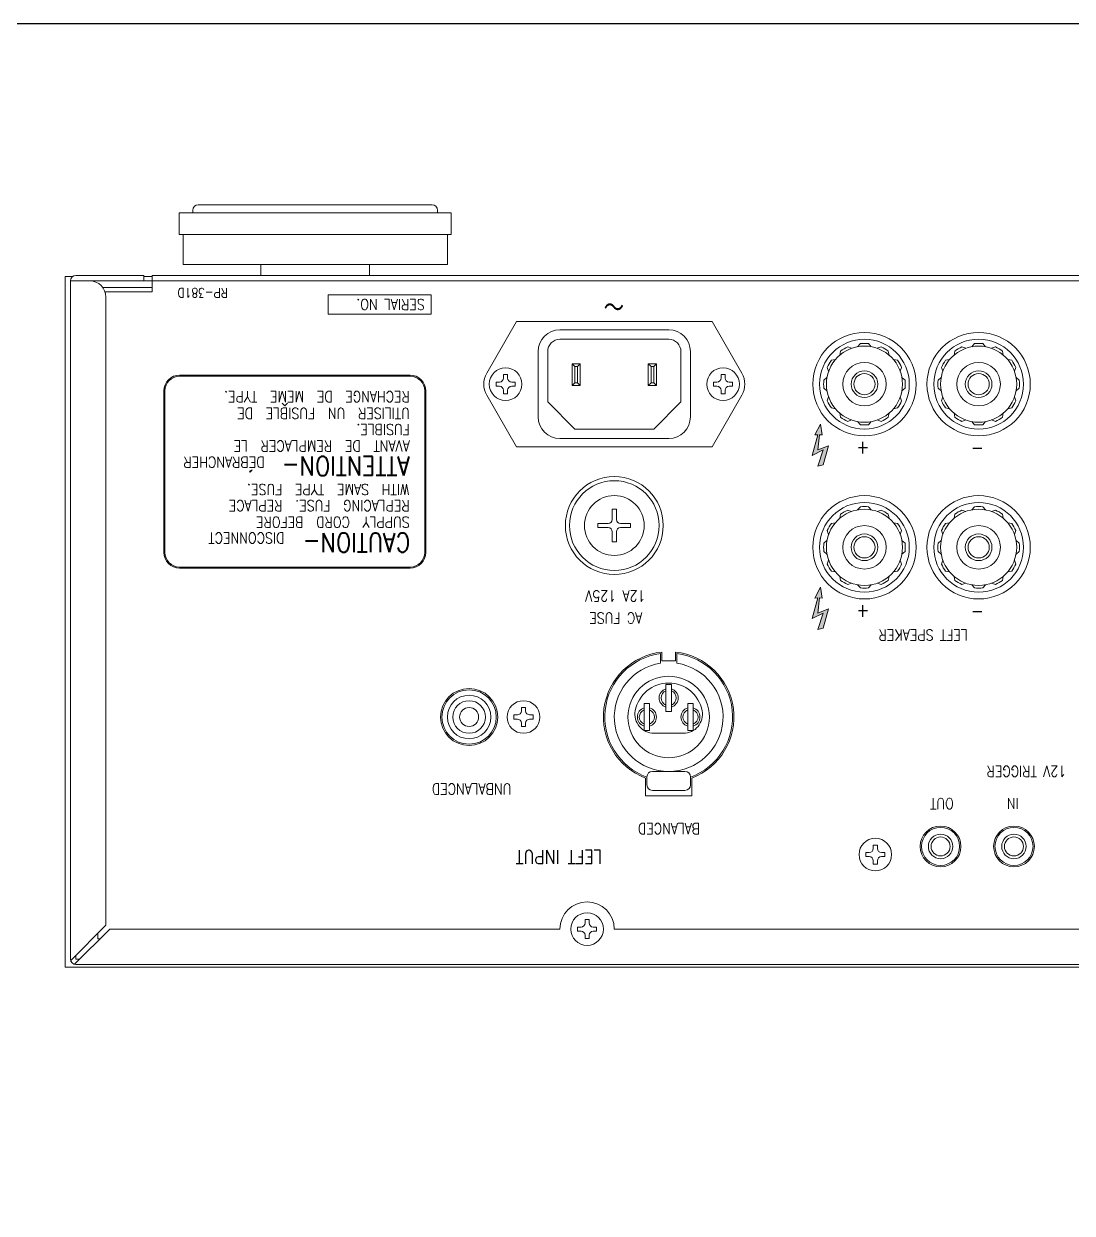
# Model space of a CAD drawing. Header units: millimetres. Extents: x 0 to 1200, y 0 to 900.
# Drawn here: x 269.9 to 462.7, y 681.3 to 900 of the extents above; entities that cross this region are included whole.
import ezdxf

# ---------------------------------------------------------------- set-up
doc = ezdxf.new("R2010")
doc.units = ezdxf.units.MM
for name, color, linetype, lineweight in [('Ac Inlet', 60, 'Continuous', 13), ('Bottom Chassis', 123, 'Continuous', 13), ('Foot', 2, 'Continuous', 13), ('Fuse Holder', 71, 'Continuous', 15), ('Hs Panel', 6, 'Continuous', 15), ('Pin Jack', 53, 'Continuous', 13), ('Rear Chassis', 72, 'Continuous', 9), ('Screw', 253, 'Continuous', 13), ('Speaker Terminal', 135, 'Continuous', 13), ('Title', 7, 'Continuous', 15), ('Upper Cover', 7, 'Continuous', 15)]:
    doc.layers.add(name, color=color, linetype=linetype, lineweight=lineweight)
doc.styles.get("Standard").update_dxf_attribs({"font": 'romans.shx', "width": 0.85, "height": 4, "bigfont": 'bigfont.shx'})

msp = doc.modelspace()

# ---------------------------------------------------------------- hatches: boundary and pattern name
at = {"layer": 'Title', "linetype": 'Continuous'}
h = msp.add_hatch(color=256, dxfattribs=at)
edge = h.paths.add_edge_path()
edge.add_arc((340.948, 802.812), 2.9, 270, 360)
edge.add_line((343.848, 802.812), (343.848, 832.506))
edge.add_arc((340.948, 832.506), 2.9, 0, 90)
edge.add_line((340.948, 835.406), (298.548, 835.406))
edge.add_arc((298.548, 832.506), 2.9, 90, 180)
edge.add_line((295.648, 832.506), (295.648, 802.812))
edge.add_arc((298.548, 802.812), 2.9, 180, 270)
edge.add_line((298.548, 799.912), (340.948, 799.912))
edge = h.paths.add_edge_path(flags=16)
edge.add_arc((340.948, 802.812), 2.7, 270, 360)
edge.add_line((343.648, 802.812), (343.648, 832.506))
edge.add_arc((340.948, 832.506), 2.7, 0, 90)
edge.add_line((340.948, 835.206), (298.548, 835.206))
edge.add_arc((298.548, 832.506), 2.7, 90, 180)
edge.add_line((295.848, 832.506), (295.848, 802.812))
edge.add_arc((298.548, 802.812), 2.7, 180, 270)
edge.add_line((298.548, 800.112), (340.948, 800.112))
for points in [[(414.908, 820.65), (416.908, 821.65), (415.908, 818.65), (416.908, 818.9), (417.908, 822.4), (415.908, 821.65), (416.203, 824.45), (416.703, 824.4), (416.408, 826.4), (415.399, 824.4), (415.899, 824.449)], [(311.412, 817.726), (311.529, 817.581), (311.898, 818)], [(414.908, 790.65), (416.908, 791.65), (415.908, 788.65), (416.908, 788.9), (417.908, 792.4), (415.908, 791.65), (416.203, 794.45), (416.703, 794.4), (416.408, 796.4), (415.399, 794.4), (415.899, 794.449)]]:
    msp.add_hatch(color=256, dxfattribs=at).paths.add_polyline_path(points)

# ---------------------------------------------------------------- linework, layer by layer
msp.add_lwpolyline([(0, 0), (1200, 0), (1200, 900), (0, 900), (0, 0)])
at = {"layer": 'Ac Inlet'}
for p, q in [((355.034, 835.74), (360.498, 845.24)), ((360.498, 845.24), (396.498, 845.24)), ((396.498, 845.24), (401.962, 835.74)), ((368.498, 843.74), (388.498, 843.74)), ((368.498, 841.99), (388.498, 841.99)), ((364.498, 827.74), (364.498, 839.74)), ((366.248, 830.49), (366.248, 839.74)), ((390.748, 839.74), (390.748, 830.49)), ((392.498, 839.74), (392.498, 827.74)), ((370.748, 833.49), (370.748, 837.49)), ((370.748, 837.49), (372.248, 837.49)), ((370.748, 837.49), (371.248, 836.99)), ((371.248, 836.99), (371.748, 836.99)), ((371.248, 833.99), (371.248, 836.99)), ((371.748, 836.99), (372.248, 837.49)), ((371.748, 836.99), (371.748, 833.99)), ((372.248, 837.49), (372.248, 833.49)), ((384.748, 833.49), (384.748, 837.49)), ((384.748, 837.49), (386.248, 837.49)), ((385.248, 836.99), (384.748, 837.49)), ((385.248, 833.99), (385.248, 836.99)), ((385.248, 836.99), (385.748, 836.99)), ((385.748, 836.99), (386.248, 837.49)), ((385.748, 836.99), (385.748, 833.99)), ((386.248, 837.49), (386.248, 833.49)), ((370.748, 833.49), (371.248, 833.99)), ((372.248, 833.49), (370.748, 833.49)), ((371.748, 833.99), (371.248, 833.99)), ((372.248, 833.49), (371.748, 833.99)), ((384.748, 833.49), (385.248, 833.99)), ((386.248, 833.49), (384.748, 833.49)), ((385.748, 833.99), (385.248, 833.99)), ((386.248, 833.49), (385.748, 833.99)), ((355.034, 831.74), (360.498, 822.24)), ((396.498, 822.24), (401.962, 831.74)), ((366.248, 830.49), (371.248, 825.49)), ((385.748, 825.49), (390.748, 830.49)), ((385.748, 825.49), (371.248, 825.49)), ((388.498, 823.74), (368.498, 823.74)), ((360.498, 822.24), (396.498, 822.24))]:
    msp.add_line(p, q, dxfattribs=at)
for centre in [(358.498, 833.74), (398.498, 833.74)]:
    msp.add_circle(centre, 3, dxfattribs=at)
for centre, radius, start, end in [((368.498, 839.74), 4, 90, 180), ((368.498, 839.74), 2.25, 90, 180), ((388.498, 839.74), 4, 0, 90), ((388.498, 839.74), 2.25, 0, 90), ((358.498, 833.74), 4, 150, 210), ((398.498, 833.74), 4, 330, 30), ((368.498, 827.74), 4, 180, 270), ((388.498, 827.74), 4, 270, 0)]:
    msp.add_arc(centre, radius, start, end, dxfattribs=at)
at = {"layer": 'Bottom Chassis'}
for p, q in [((281.998, 852.74), (293.498, 852.74)), ((284.398, 851.54), (293.498, 851.54))]:
    msp.add_line(p, q, dxfattribs=at)
at = {"layer": 'Foot'}
for p, q in [((301.998, 866.74), (344.998, 866.74)), ((298.498, 861.24), (298.498, 865.24)), ((298.498, 865.24), (348.498, 865.24)), ((300.998, 865.24), (300.998, 865.74)), ((345.998, 865.74), (345.998, 865.24)), ((348.498, 865.24), (348.498, 861.24)), ((348.498, 861.24), (298.498, 861.24)), ((299.198, 861.24), (299.198, 855.74)), ((347.798, 855.74), (347.798, 861.24)), ((299.198, 855.74), (347.798, 855.74)), ((313.498, 855.74), (313.498, 853.74)), ((333.498, 853.74), (333.498, 855.74))]:
    msp.add_line(p, q, dxfattribs=at)
for centre, start, end in [((301.998, 865.74), 90, 180), ((344.998, 865.74), 0, 90)]:
    msp.add_arc(centre, 1, start, end, dxfattribs=at)
at = {"layer": 'Fuse Holder'}
for p, q in [((378.123, 808.865), (378.123, 810.74)), ((378.123, 810.74), (378.873, 810.74)), ((378.873, 810.74), (378.873, 808.865)), ((375.498, 807.365), (375.498, 808.115)), ((375.498, 808.115), (377.373, 808.115)), ((377.373, 807.365), (375.498, 807.365)), ((379.623, 808.115), (381.498, 808.115)), ((381.498, 807.365), (379.623, 807.365)), ((381.498, 808.115), (381.498, 807.365)), ((378.123, 804.74), (378.123, 806.615)), ((378.873, 806.615), (378.873, 804.74)), ((378.873, 804.74), (378.123, 804.74))]:
    msp.add_line(p, q, dxfattribs=at)
for radius in [9, 8.25, 5.5]:
    msp.add_circle((378.498, 807.74), radius, dxfattribs=at)
for centre, start, end in [((377.373, 808.865), 270, 0), ((377.373, 806.615), 0, 90), ((379.623, 808.865), 180, 270), ((379.623, 806.615), 90, 180)]:
    msp.add_arc(centre, 0.75, start, end, dxfattribs=at)
at = {"layer": 'Hs Panel'}
for p, q in [((277.498, 853.54), (277.498, 726.54)), ((278.898, 853.54), (277.498, 853.54)), ((293.498, 853.54), (291.998, 853.54)), ((277.498, 726.54), (709.498, 726.54))]:
    msp.add_line(p, q, dxfattribs=at)
at = {"layer": 'Pin Jack'}
for p, q in [((386.998, 782.427), (386.998, 784.194)), ((389.998, 782.427), (389.998, 784.194)), ((387.998, 773.54), (387.998, 778.54)), ((387.998, 778.54), (388.998, 778.54)), ((388.998, 778.54), (388.998, 773.54)), ((383.997, 775.04), (383.991, 770.04)), ((384.998, 775.04), (383.998, 775.04)), ((384.998, 770.04), (384.998, 775.04)), ((392.998, 775.04), (391.998, 775.04)), ((391.998, 775.04), (391.998, 770.04)), ((392.998, 770.036), (392.998, 775.04)), ((388.998, 773.54), (387.998, 773.54)), ((383.998, 770.036), (384.998, 770.04)), ((391.998, 770.04), (392.998, 770.036)), ((391.202, 769.54), (385.794, 769.54)), ((384.498, 760.04), (384.498, 761.54)), ((385.498, 762.54), (391.498, 762.54)), ((392.498, 761.54), (392.498, 760.04)), ((391.498, 759.04), (385.498, 759.04))]:
    msp.add_line(p, q, dxfattribs=at)
for centre, radius in [((388.498, 772.54), 7.5), ((351.798, 772.54), 5), ((351.798, 772.54), 4), ((351.798, 772.54), 3), ((351.798, 772.54), 1.75), ((438.498, 748.74), 3.5), ((438.498, 748.74), 2.25), ((438.498, 748.74), 1.75), ((451.998, 748.74), 3.5), ((451.998, 748.74), 2.25), ((451.998, 748.74), 1.75)]:
    msp.add_circle(centre, radius, dxfattribs=at)
for centre, radius, start, end in [((388.498, 772.54), 11.75, 97.33437, 250.0972), ((388.498, 772.54), 11.75, 289.9028, 82.66563), ((388.498, 772.54), 10, 98.62693, 81.37307), ((388.498, 772.54), 6.25, 10.47568, 169.52432), ((388.498, 776.04), 1.75, 106.60155, 253.39845), ((388.498, 776.04), 1.4, 110.92483, 249.07517), ((388.498, 776.04), 1.75, 286.60155, 73.39845), ((388.498, 776.04), 1.4, 290.92483, 69.07517), ((384.498, 772.54), 1.75, 106.67362, 253.19386), ((384.498, 772.54), 1.75, 286.60155, 73.39845), ((392.498, 772.54), 1.75, 106.60155, 253.39845), ((392.498, 772.54), 1.75, 286.60155, 73.39845), ((385.794, 773.04), 3.5, 169.52432, 270), ((384.498, 772.54), 1.4, 111.03601, 248.83146), ((384.498, 772.54), 1.4, 290.92483, 69.07517), ((392.498, 772.54), 1.4, 110.92483, 249.07517), ((391.202, 773.04), 3.5, 270, 10.47568), ((392.498, 772.54), 1.4, 290.92483, 69.07517), ((385.498, 761.54), 1, 90, 180), ((391.498, 761.54), 1, 360, 90), ((385.498, 760.04), 1, 180, 270), ((391.498, 760.04), 1, 270, 0)]:
    msp.add_arc(centre, radius, start, end, dxfattribs=at)
at = {"layer": 'Rear Chassis'}
for p, q in [((293.498, 853.74), (293.498, 850.74)), ((693.498, 853.74), (293.498, 853.74)), ((293.498, 850.74), (284.827, 850.74)), ((693.498, 852.74), (293.498, 852.74)), ((387.248, 784.475), (387.248, 782.84)), ((389.748, 782.84), (389.748, 784.475)), ((387.248, 782.84), (389.748, 782.84)), ((384.248, 761.318), (384.248, 758.04)), ((392.748, 758.04), (392.748, 761.318)), ((384.248, 758.04), (392.748, 758.04)), ((283.498, 732.747), (283.498, 731.74)), ((283.498, 731.74), (283.905, 731.74))]:
    msp.add_line(p, q, dxfattribs=at)
for centre, radius in [((351.798, 772.54), 5.25), ((438.498, 748.74), 3.75), ((451.998, 748.74), 3.75)]:
    msp.add_circle(centre, radius, dxfattribs=at)
for start, end in [(95.97916, 249.25762), (290.74238, 84.02084)]:
    msp.add_arc((388.498, 772.54), 12, start, end, dxfattribs=at)
at = {"layer": 'Screw'}
for p, q in [((358.123, 834.865), (358.123, 835.49)), ((358.123, 835.49), (358.873, 835.49)), ((358.873, 835.49), (358.873, 834.865)), ((398.123, 834.865), (398.123, 835.49)), ((398.123, 835.49), (398.873, 835.49)), ((398.873, 835.49), (398.873, 834.865)), ((356.748, 833.365), (356.748, 834.115)), ((356.748, 834.115), (357.373, 834.115)), ((357.373, 833.365), (356.748, 833.365)), ((359.623, 834.115), (360.248, 834.115)), ((360.248, 833.365), (359.623, 833.365)), ((360.248, 834.115), (360.248, 833.365)), ((396.748, 833.365), (396.748, 834.115)), ((396.748, 834.115), (397.373, 834.115)), ((397.373, 833.365), (396.748, 833.365)), ((399.623, 834.115), (400.248, 834.115)), ((400.248, 833.365), (399.623, 833.365)), ((400.248, 834.115), (400.248, 833.365)), ((358.123, 831.99), (358.123, 832.615)), ((358.873, 831.99), (358.123, 831.99)), ((358.873, 832.615), (358.873, 831.99)), ((398.123, 831.99), (398.123, 832.615)), ((398.873, 831.99), (398.123, 831.99)), ((398.873, 832.615), (398.873, 831.99)), ((361.423, 773.665), (361.423, 774.29)), ((361.423, 774.29), (362.173, 774.29)), ((362.173, 774.29), (362.173, 773.665)), ((360.048, 772.165), (360.048, 772.915)), ((360.048, 772.915), (360.673, 772.915)), ((360.673, 772.165), (360.048, 772.165)), ((362.923, 772.915), (363.548, 772.915)), ((363.548, 772.165), (362.923, 772.165)), ((363.548, 772.915), (363.548, 772.165)), ((361.423, 770.79), (361.423, 771.415)), ((362.173, 770.79), (361.423, 770.79)), ((362.173, 771.415), (362.173, 770.79)), ((426.123, 748.365), (426.123, 748.99)), ((426.123, 748.99), (426.873, 748.99)), ((426.873, 748.99), (426.873, 748.365)), ((424.748, 746.865), (424.748, 747.615)), ((424.748, 747.615), (425.373, 747.615)), ((425.373, 746.865), (424.748, 746.865)), ((426.123, 745.49), (426.123, 746.115)), ((426.873, 746.115), (426.873, 745.49)), ((427.623, 747.615), (428.248, 747.615)), ((428.248, 746.865), (427.623, 746.865)), ((428.248, 747.615), (428.248, 746.865)), ((426.873, 745.49), (426.123, 745.49)), ((373.123, 734.665), (373.123, 735.29)), ((373.123, 735.29), (373.873, 735.29)), ((373.873, 735.29), (373.873, 734.665)), ((371.748, 733.165), (371.748, 733.915)), ((371.748, 733.915), (372.373, 733.915)), ((372.373, 733.165), (371.748, 733.165)), ((374.623, 733.915), (375.248, 733.915)), ((375.248, 733.165), (374.623, 733.165)), ((375.248, 733.915), (375.248, 733.165)), ((373.123, 731.79), (373.123, 732.415)), ((373.873, 731.79), (373.123, 731.79)), ((373.873, 732.415), (373.873, 731.79))]:
    msp.add_line(p, q, dxfattribs=at)
for centre in [(361.798, 772.54), (426.498, 747.24), (373.498, 733.54)]:
    msp.add_circle(centre, 3, dxfattribs=at)
for centre, start, end in [((357.373, 834.865), 270, 0), ((357.373, 832.615), 0, 90), ((359.623, 834.865), 180, 270), ((359.623, 832.615), 90, 180), ((397.373, 834.865), 270, 0), ((397.373, 832.615), 0, 90), ((399.623, 834.865), 180, 270), ((399.623, 832.615), 90, 180), ((360.673, 773.665), 270, 0), ((360.673, 771.415), 0, 90), ((362.923, 773.665), 180, 270), ((362.923, 771.415), 90, 180), ((425.373, 748.365), 270, 0), ((427.623, 748.365), 180, 270), ((425.373, 746.115), 0, 90), ((427.623, 746.115), 90, 180), ((372.373, 734.665), 270, 0), ((372.373, 732.415), 0, 90), ((374.623, 734.665), 180, 270), ((374.623, 732.415), 90, 180)]:
    msp.add_arc(centre, 0.75, start, end, dxfattribs=at)
at = {"layer": 'Speaker Terminal'}
for p, q in [((420.117, 839.828), (419.972, 839.08)), ((421.417, 840.578), (422.137, 840.33)), ((423.748, 841.202), (423.248, 840.627)), ((425.248, 841.202), (425.748, 840.627)), ((427.58, 840.578), (426.859, 840.33)), ((428.879, 839.828), (429.024, 839.08)), ((441.117, 839.828), (440.972, 839.08)), ((442.417, 840.578), (443.137, 840.33)), ((444.748, 841.202), (444.248, 840.627)), ((446.248, 841.202), (446.748, 840.627)), ((448.58, 840.578), (447.859, 840.33)), ((449.879, 839.828), (450.024, 839.08)), ((418.411, 838.121), (419.158, 838.266)), ((430.586, 838.121), (429.838, 838.266)), ((439.411, 838.121), (440.158, 838.266)), ((451.586, 838.121), (450.838, 838.266)), ((417.661, 836.822), (417.908, 836.101)), ((431.336, 836.822), (431.088, 836.101)), ((438.661, 836.822), (438.908, 836.101)), ((452.336, 836.822), (452.088, 836.101)), ((417.036, 834.49), (417.611, 834.99)), ((431.961, 834.49), (431.386, 834.99)), ((438.036, 834.49), (438.611, 834.99)), ((452.961, 834.49), (452.386, 834.99)), ((417.036, 832.99), (417.611, 832.49)), ((417.908, 831.379), (417.661, 830.658)), ((431.336, 830.658), (431.088, 831.379)), ((431.386, 832.49), (431.961, 832.99)), ((438.036, 832.99), (438.611, 832.49)), ((438.908, 831.379), (438.661, 830.658)), ((452.336, 830.658), (452.088, 831.379)), ((452.386, 832.49), (452.961, 832.99)), ((418.411, 829.359), (419.158, 829.214)), ((430.586, 829.359), (429.838, 829.214)), ((439.411, 829.359), (440.158, 829.214)), ((451.586, 829.359), (450.838, 829.214)), ((420.117, 827.652), (419.972, 828.4)), ((421.417, 826.902), (422.137, 827.15)), ((423.748, 826.277), (423.248, 826.852)), ((425.248, 826.277), (425.748, 826.852)), ((427.58, 826.902), (426.859, 827.15)), ((428.879, 827.652), (429.024, 828.4)), ((441.117, 827.652), (440.972, 828.4)), ((442.417, 826.902), (443.137, 827.15)), ((444.748, 826.277), (444.248, 826.852)), ((446.248, 826.277), (446.748, 826.852)), ((448.58, 826.902), (447.859, 827.15)), ((449.879, 827.652), (450.024, 828.4)), ((420.117, 809.828), (419.972, 809.08)), ((421.417, 810.578), (422.137, 810.33)), ((423.748, 811.202), (423.248, 810.627)), ((425.248, 811.202), (425.748, 810.627)), ((427.58, 810.578), (426.859, 810.33)), ((428.879, 809.828), (429.024, 809.08)), ((441.117, 809.828), (440.972, 809.08)), ((442.417, 810.578), (443.137, 810.33)), ((444.748, 811.202), (444.248, 810.627)), ((446.248, 811.202), (446.748, 810.627)), ((448.58, 810.578), (447.859, 810.33)), ((449.879, 809.828), (450.024, 809.08)), ((418.411, 808.121), (419.158, 808.266)), ((430.586, 808.121), (429.838, 808.266)), ((439.411, 808.121), (440.158, 808.266)), ((451.586, 808.121), (450.838, 808.266)), ((417.036, 804.49), (417.611, 804.99)), ((417.661, 806.822), (417.908, 806.101)), ((431.336, 806.822), (431.088, 806.101)), ((431.961, 804.49), (431.386, 804.99)), ((438.036, 804.49), (438.611, 804.99)), ((438.661, 806.822), (438.908, 806.101)), ((452.336, 806.822), (452.088, 806.101)), ((452.961, 804.49), (452.386, 804.99)), ((417.036, 802.99), (417.611, 802.49)), ((431.386, 802.49), (431.961, 802.99)), ((438.036, 802.99), (438.611, 802.49)), ((452.386, 802.49), (452.961, 802.99)), ((417.908, 801.379), (417.661, 800.658)), ((431.336, 800.658), (431.088, 801.379)), ((438.908, 801.379), (438.661, 800.658)), ((452.336, 800.658), (452.088, 801.379)), ((418.411, 799.359), (419.158, 799.214)), ((420.117, 797.652), (419.972, 798.4)), ((428.879, 797.652), (429.024, 798.4)), ((430.586, 799.359), (429.838, 799.214)), ((439.411, 799.359), (440.158, 799.214)), ((441.117, 797.652), (440.972, 798.4)), ((449.879, 797.652), (450.024, 798.4)), ((451.586, 799.359), (450.838, 799.214)), ((421.417, 796.902), (422.137, 797.15)), ((423.748, 796.277), (423.248, 796.852)), ((425.248, 796.277), (425.748, 796.852)), ((427.58, 796.902), (426.859, 797.15)), ((442.417, 796.902), (443.137, 797.15)), ((444.748, 796.277), (444.248, 796.852)), ((446.248, 796.277), (446.748, 796.852)), ((448.58, 796.902), (447.859, 797.15))]:
    msp.add_line(p, q, dxfattribs=at)
for centre, radius in [((424.498, 833.74), 9.5), ((424.498, 833.74), 8.25), ((445.498, 833.74), 9.5), ((445.498, 833.74), 8.25), ((424.498, 833.74), 7), ((445.498, 833.74), 7), ((424.498, 833.74), 4), ((445.498, 833.74), 4), ((424.498, 833.74), 2.45), ((424.498, 833.74), 1.95), ((445.498, 833.74), 2.45), ((445.498, 833.74), 1.95), ((424.498, 803.74), 9.5), ((424.498, 803.74), 8.25), ((445.498, 803.74), 9.5), ((445.498, 803.74), 8.25), ((424.498, 803.74), 7), ((445.498, 803.74), 7), ((424.498, 803.74), 4), ((445.498, 803.74), 4), ((424.498, 803.74), 2.45), ((424.498, 803.74), 1.95), ((445.498, 803.74), 2.45), ((445.498, 803.74), 1.95)]:
    msp.add_circle(centre, radius, dxfattribs=at)
for centre, start, end in [((424.498, 833.74), 114.26083, 125.73917), ((424.498, 833.74), 84.26083, 95.73917), ((424.498, 833.74), 54.26083, 65.73917), ((445.498, 833.74), 114.26083, 125.73917), ((445.498, 833.74), 84.26083, 95.73917), ((445.498, 833.74), 54.26083, 65.73917), ((424.498, 833.74), 144.26083, 155.73917), ((424.498, 833.74), 24.26083, 35.73917), ((445.498, 833.74), 144.26083, 155.73917), ((445.498, 833.74), 24.26083, 35.73917), ((424.498, 833.74), 174.26083, 185.73917), ((424.498, 833.74), 354.26083, 5.73917), ((445.498, 833.74), 174.26083, 185.73917), ((445.498, 833.74), 354.26083, 5.73917), ((424.498, 833.74), 204.26083, 215.73917), ((424.498, 833.74), 324.26083, 335.73917), ((445.498, 833.74), 204.26083, 215.73917), ((445.498, 833.74), 324.26083, 335.73917), ((424.498, 833.74), 234.26083, 245.73917), ((424.498, 833.74), 294.26083, 305.73917), ((445.498, 833.74), 234.26083, 245.73917), ((445.498, 833.74), 294.26083, 305.73917), ((424.498, 833.74), 264.26083, 275.73917), ((445.498, 833.74), 264.26083, 275.73917), ((424.498, 803.74), 114.26083, 125.73917), ((424.498, 803.74), 84.26083, 95.73917), ((424.498, 803.74), 54.26083, 65.73917), ((445.498, 803.74), 114.26083, 125.73917), ((445.498, 803.74), 84.26083, 95.73917), ((445.498, 803.74), 54.26083, 65.73917), ((424.498, 803.74), 144.26083, 155.73917), ((424.498, 803.74), 24.26083, 35.73917), ((445.498, 803.74), 144.26083, 155.73917), ((445.498, 803.74), 24.26083, 35.73917), ((424.498, 803.74), 174.26083, 185.73917), ((424.498, 803.74), 354.26083, 5.73917), ((445.498, 803.74), 174.26083, 185.73917), ((445.498, 803.74), 354.26083, 5.73917), ((424.498, 803.74), 204.26083, 215.73917), ((424.498, 803.74), 324.26083, 335.73917), ((445.498, 803.74), 204.26083, 215.73917), ((445.498, 803.74), 324.26083, 335.73917), ((424.498, 803.74), 234.26083, 245.73917), ((424.498, 803.74), 264.26083, 275.73917), ((424.498, 803.74), 294.26083, 305.73917), ((445.498, 803.74), 234.26083, 245.73917), ((445.498, 803.74), 264.26083, 275.73917), ((445.498, 803.74), 294.26083, 305.73917)]:
    msp.add_arc(centre, 7.5, start, end, dxfattribs=at)
at = {"layer": 'Title', "linetype": 'Continuous'}
for p, q in [((298.548, 835.406), (340.948, 835.406)), ((298.548, 835.206), (340.948, 835.206)), ((295.648, 832.506), (295.648, 802.812)), ((295.848, 832.506), (295.848, 802.812)), ((343.648, 832.506), (343.648, 802.812)), ((343.848, 832.506), (343.848, 802.812)), ((317.919, 829.748), (317.419, 830.248)), ((318.419, 830.248), (317.919, 829.748)), ((415.399, 824.4), (416.408, 826.4)), ((416.703, 824.4), (416.408, 826.4)), ((415.899, 824.449), (414.908, 820.65)), ((415.908, 824.45), (415.399, 824.4)), ((416.203, 824.45), (415.908, 821.65)), ((417.908, 822.4), (415.908, 821.65)), ((416.203, 824.45), (416.703, 824.4)), ((417.908, 822.4), (416.908, 818.9)), ((416.908, 821.65), (414.908, 820.65)), ((416.908, 821.65), (415.908, 818.65)), ((311.898, 818), (311.412, 817.726)), ((311.898, 818), (311.529, 817.581)), ((416.908, 818.9), (415.908, 818.65)), ((311.529, 817.581), (311.412, 817.726)), ((298.548, 800.112), (340.948, 800.112)), ((298.548, 799.912), (340.948, 799.912)), ((415.399, 794.4), (416.408, 796.4)), ((416.703, 794.4), (416.408, 796.4)), ((415.899, 794.449), (414.908, 790.65)), ((415.908, 794.45), (415.399, 794.4)), ((416.203, 794.45), (415.908, 791.65)), ((416.203, 794.45), (416.703, 794.4)), ((417.908, 792.4), (415.908, 791.65)), ((417.908, 792.4), (416.908, 788.9)), ((416.908, 791.65), (414.908, 790.65)), ((416.908, 791.65), (415.908, 788.65)), ((416.908, 788.9), (415.908, 788.65))]:
    msp.add_line(p, q, dxfattribs=at)
msp.add_lwpolyline([(344.812, 850.142), (325.873, 850.142), (325.873, 846.597), (344.812, 846.597)], close=True, dxfattribs=at)
for centre, radius, start, end in [((298.548, 832.506), 2.9, 90, 180), ((298.548, 832.506), 2.7, 90, 180), ((340.948, 832.506), 2.9, 0, 90), ((340.948, 832.506), 2.7, 0, 90), ((298.548, 802.812), 2.9, 180, 270), ((298.548, 802.812), 2.7, 180, 270), ((340.948, 802.812), 2.7, 270, 0), ((340.948, 802.812), 2.9, 270, 0)]:
    msp.add_arc(centre, radius, start, end, dxfattribs=at)
at = {"layer": 'Upper Cover'}
for p, q in [((291.998, 853.74), (279.498, 853.74)), ((291.998, 852.74), (291.998, 853.74)), ((278.498, 852.74), (291.998, 852.74)), ((278.498, 852.74), (278.498, 728.04)), ((284.998, 849.74), (284.998, 734.247)), ((284.998, 734.247), (278.532, 727.781)), ((285.705, 733.54), (279.239, 727.074)), ((285.705, 733.54), (368.498, 733.54)), ((378.498, 733.54), (608.498, 733.54)), ((279.498, 728.747), (279.498, 728.04)), ((279.498, 728.04), (280.205, 728.04)), ((707.498, 727.04), (279.498, 727.04))]:
    msp.add_line(p, q, dxfattribs=at)
for centre, radius, start, end in [((279.498, 852.74), 1, 90, 180), ((281.998, 849.74), 3, 0, 90), ((373.498, 733.54), 5, 0, 180), ((279.498, 728.04), 1, 180, 270)]:
    msp.add_arc(centre, radius, start, end, dxfattribs=at)

# ---------------------------------------------------------------- texts
at = {"layer": 'Title', "linetype": 'Continuous', "attachment_point": 1, "rotation": 180}
for s, insert, char_height, width in [('RP-381D', (307.412, 849.686), 1.7, 16.6815), ('SERIAL NO.', (343.653, 847.396), 2, 24.5619), ('～', (380.28, 846.179), 4, 12.5259), ('RECHANGE  DE  MEME  TYPE.', (340.901, 830.432), 2, 44.3791), ('UTILISER  UN  FUSIBLE  DE', (340.899, 827.373), 2, 43.7184), ('FUSIBLE.', (340.899, 824.401), 2, 43.4982), ('AVANT  DE  REMPLACER  LE', (340.899, 821.375), 2, 44.3241), ('+', (425.398, 820.613), 2.5, 2.1483), (' DEBRANCHER', (315.351, 818.403), 2, 19.0511), ('ATTENTION-', (340.924, 816.917), 3.5, 31.4646), ('-', (446.449, 820.479), 2.5, 2.8267), ('WITH  SAME  TYPE  FUSE.', (340.822, 813.366), 2, 41.1258), ('REPLACING  FUSE.  REPLACE', (340.878, 810.386), 2, 44.3326), ('SUPPLY  CORD  BEFORE', (340.871, 807.361), 2, 43.4968), ('     DISCONNECT', (323.649, 804.457), 2, 26.6307), ('CAUTION-', (340.956, 802.867), 3.5, 29.1162), ('12A 125V', (384.227, 793.792), 2, 16.3008), ('AC FUSE', (383.657, 789.724), 2, 15.9576), ('+', (425.398, 790.613), 2.5, 2.1483), ('-', (446.449, 790.479), 2.5, 2.8267), ('LEFT SPEAKER', (443.473, 786.611), 2, 18.5473), ('12V TRIGGER', (461.604, 761.56), 2, 21.916), ('UNBALANCED', (359.582, 758.283), 2, 15.5603), ('OUT', (440.938, 755.623), 2, 5.1105), ('IN', (452.871, 755.635), 2, 5.4053), ('BALANCED', (394.279, 751.015), 2, 17.7622), ('LEFT INPUT', (376.28, 745.568), 2.5, 23.5195)]:
    msp.add_mtext(s, dxfattribs=dict(at, insert=insert, char_height=char_height, width=width))

doc.saveas('drawing.dxf')
